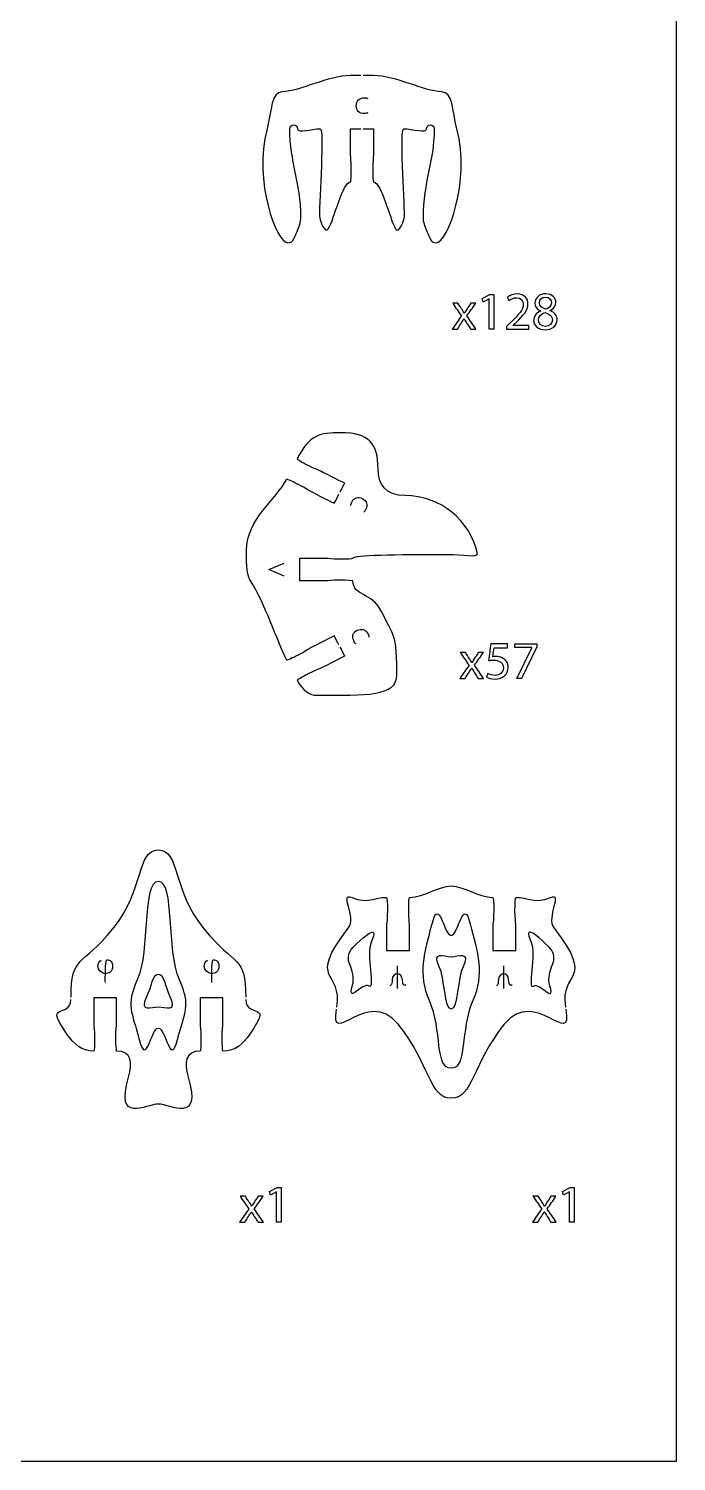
# Model space of a CAD drawing. Extents: x 0 to 1000, y 0 to 600.
# Drawn here: x 100.8 to 186.1, y 134.5 to 323.1 of the extents above; entities that cross this region are included whole.
import ezdxf

# ---------------------------------------------------------------- set-up
doc = ezdxf.new("R2010")
doc.units = 0
doc.header["$MEASUREMENT"] = 0
doc.layers.add('DEFAULT', color=7, linetype='CONTINUOUS')

msp = doc.modelspace()

# ---------------------------------------------------------------- linework, layer by layer
at = {"layer": 'DEFAULT', "color": 250}
for points in [[(166.09, 570.1), (186.09, 570.1), (186.09, 134.5), (20, 134.5), (20, 570.1), (40.51, 570.1)], [(134.49, 251.05), (132.47, 251.89), (134.49, 252.74)], [(149.36, 199.75), (149.36, 196.75)], [(163.36, 199.75), (163.36, 196.75)]]:
    msp.add_lwpolyline(points, dxfattribs=at)
for points in [[(161.47, 287.54), (161.46, 287.54), (160.66, 287.11), (160.54, 287.59), (161.54, 288.12), (162.07, 288.12), (162.07, 283.54), (161.47, 283.54)], [(167.72, 242.13), (167.72, 241.72), (165.72, 237.55), (165.08, 237.55), (167.07, 241.6), (167.07, 241.62), (164.83, 241.62), (164.83, 242.13)], [(133.48, 169.99), (133.47, 169.99), (132.67, 169.56), (132.55, 170.03), (133.55, 170.57), (134.08, 170.57), (134.08, 165.98), (133.48, 165.98)], [(172.04, 169.99), (172.03, 169.99), (171.23, 169.56), (171.11, 170.03), (172.11, 170.57), (172.64, 170.57), (172.64, 165.98), (172.04, 165.98)]]:
    msp.add_lwpolyline(points, close=True, dxfattribs=at)
at = {"layer": 'DEFAULT', "color": 1}
for points, knots in [([(144.56, 316.93), (144.11, 316.93), (143.66, 316.93), (143.22, 316.93), (140.17, 316.93), (136.66, 314.87), (134.21, 314.79), (132.73, 314.75), (132.86, 312.43), (132.22, 309.93), (130.4, 302.98), (133.45, 294.92), (134.97, 294.92), (135.52, 294.92), (135.74, 295.37), (135.97, 295.93), (136.17, 296.43), (136.66, 297.44), (136.66, 298.09), (136.66, 303.28), (135.21, 305.33), (135.21, 309.93), (135.21, 310.21), (135.44, 310.43), (135.72, 310.43), (135.99, 310.43), (136.22, 310.21), (136.22, 309.93), (136.22, 309.3), (138.06, 309.93), (139.21, 309.93), (139.77, 309.93), (139.11, 300.65), (139.11, 298.44), (139.11, 297.87), (139.85, 296.04), (140.28, 296.76), (141.11, 298.11), (142.13, 302.93), (143.22, 302.93), (143.27, 302.93), (143.31, 303.72), (143.31, 304.68), (143.31, 305.65), (143.22, 306.26), (143.22, 306.43), (143.22, 307.6), (143.22, 308.77), (143.22, 309.93), (143.66, 309.93), (144.11, 309.93), (144.56, 309.93)], [0, 0, 0, 0, 3.82, 3.82, 3.82, 4.82, 4.82, 4.82, 5.82, 5.82, 5.82, 6.82, 6.82, 6.82, 7.82, 7.82, 7.82, 8.82, 8.82, 8.82, 9.82, 9.82, 9.82, 10.82, 10.82, 10.82, 11.82, 11.82, 11.82, 12.82, 12.82, 12.82, 13.82, 13.82, 13.82, 14.82, 14.82, 14.82, 15.82, 15.82, 15.82, 16.82, 16.82, 16.82, 17.82, 17.82, 17.82, 27.74, 27.74, 27.74, 31.56, 31.56, 31.56, 31.56]), ([(144.86, 309.93), (145.31, 309.93), (145.76, 309.93), (146.21, 309.93), (146.21, 308.77), (146.21, 307.6), (146.21, 306.43), (146.21, 306.26), (146.12, 305.65), (146.12, 304.68), (146.12, 303.72), (146.16, 302.93), (146.21, 302.93), (147.3, 302.93), (148.32, 298.11), (149.14, 296.76), (149.58, 296.04), (150.31, 297.87), (150.31, 298.44), (150.31, 300.65), (149.66, 309.93), (150.21, 309.93), (151.36, 309.93), (153.21, 309.3), (153.21, 309.93), (153.21, 310.21), (153.44, 310.43), (153.71, 310.43), (153.99, 310.43), (154.21, 310.21), (154.21, 309.93), (154.21, 305.33), (152.76, 303.28), (152.76, 298.09), (152.76, 297.44), (153.26, 296.43), (153.46, 295.93), (153.69, 295.37), (153.91, 294.92), (154.46, 294.92), (155.98, 294.92), (159.03, 302.98), (157.21, 309.93), (156.56, 312.43), (156.69, 314.75), (155.22, 314.79), (152.77, 314.87), (149.25, 316.93), (146.21, 316.93), (145.76, 316.93), (145.31, 316.93), (144.86, 316.93)], [0, 0, 0, 0, 3.83, 3.83, 3.83, 13.75, 13.75, 13.75, 14.75, 14.75, 14.75, 15.75, 15.75, 15.75, 16.75, 16.75, 16.75, 17.75, 17.75, 17.75, 18.75, 18.75, 18.75, 19.75, 19.75, 19.75, 20.75, 20.75, 20.75, 21.75, 21.75, 21.75, 22.75, 22.75, 22.75, 23.75, 23.75, 23.75, 24.75, 24.75, 24.75, 25.75, 25.75, 25.75, 26.75, 26.75, 26.75, 27.75, 27.75, 27.75, 31.58, 31.58, 31.58, 31.58]), ([(141.8, 241.7), (142.01, 241.3), (142.21, 240.9), (142.42, 240.5), (142.42, 240.5), (140.08, 239.31), (139.3, 238.91), (139.15, 238.83), (138.56, 238.64), (137.7, 238.2), (136.84, 237.76), (136.16, 237.37), (136.18, 237.32), (136.87, 235.97), (137.79, 235.35), (138.79, 235.35), (145.27, 235.35), (149.31, 235.16), (149.31, 238.05), (149.31, 239.95), (149.31, 242.38), (148.65, 243.69), (147.29, 246.36), (147.29, 246.36), (147.29, 246.36), (145.92, 249.03), (143.52, 248.37), (143.52, 250.4), (143.52, 250.45), (142.74, 250.5), (141.77, 250.5), (140.8, 250.5), (140.19, 250.4), (140.02, 250.4), (138.85, 250.4), (137.68, 250.4), (136.52, 250.4), (136.52, 251.4), (136.52, 252.4), (136.52, 253.4), (137.68, 253.4), (138.85, 253.4), (140.02, 253.4), (140.19, 253.4), (140.8, 253.3), (141.77, 253.3), (142.74, 253.3), (143.52, 253.34), (143.52, 253.4), (143.52, 253.83), (149.12, 253.9), (156.06, 253.9), (157.9, 253.9), (160.01, 253.46), (159.91, 253.98), (158.95, 258.36), (155.06, 261.63), (150.4, 261.63), (147.8, 261.63), (146.83, 263.16), (146.83, 265.15), (146.83, 268.53), (145.6, 269.92), (141.98, 269.92), (139.12, 269.92), (137.81, 269.65), (136.18, 266.48), (136.16, 266.43), (136.84, 266.03), (137.7, 265.59), (138.56, 265.15), (139.15, 264.96), (139.3, 264.88), (140.08, 264.48), (142.42, 263.29), (142.42, 263.29), (142.21, 262.89), (142.01, 262.49), (141.8, 262.09)], [0, 0, 0, 0, 3.828276, 3.828276, 3.828276, 4.828276, 4.828276, 4.828276, 5.828276, 5.828276, 5.828276, 6.828276, 6.828276, 6.828276, 7.828276, 7.828276, 7.828276, 8.828276, 8.828276, 8.828276, 9.828276, 9.828276, 9.828276, 10.828276, 10.828276, 10.828276, 11.828276, 11.828276, 11.828276, 12.828276, 12.828276, 12.828276, 13.828276, 13.828276, 13.828276, 23.748276, 23.748276, 23.748276, 32.248276, 32.248276, 32.248276, 42.168276, 42.168276, 42.168276, 43.168276, 43.168276, 43.168276, 44.168276, 44.168276, 44.168276, 45.168276, 45.168276, 45.168276, 46.168276, 46.168276, 46.168276, 47.168276, 47.168276, 47.168276, 48.168276, 48.168276, 48.168276, 49.168276, 49.168276, 49.168276, 50.168276, 50.168276, 50.168276, 51.168276, 51.168276, 51.168276, 52.168276, 52.168276, 52.168276, 53.168276, 53.168276, 53.168276, 56.987648, 56.987648, 56.987648, 56.987648]), ([(141.67, 241.97), (141.46, 242.37), (141.26, 242.77), (141.05, 243.17), (141.05, 243.17), (138.72, 241.98), (137.93, 241.58), (137.78, 241.5), (137.29, 241.13), (136.42, 240.69), (135.56, 240.25), (134.85, 239.94), (134.82, 239.99), (133.45, 242.66), (132, 247.39), (129.96, 250.55), (129.47, 251.3), (129.52, 253.43), (129.52, 254.47), (129.52, 258.54), (133.45, 261.13), (134.82, 263.8), (134.85, 263.85), (135.56, 263.54), (136.42, 263.09), (137.29, 262.66), (137.78, 262.29), (137.93, 262.21), (138.72, 261.81), (141.05, 260.62), (141.05, 260.62), (141.26, 261.02), (141.46, 261.42), (141.67, 261.82)], [0, 0, 0, 0, 3.819372, 3.819372, 3.819372, 4.819372, 4.819372, 4.819372, 5.819372, 5.819372, 5.819372, 6.819372, 6.819372, 6.819372, 7.819372, 7.819372, 7.819372, 8.819372, 8.819372, 8.819372, 9.819372, 9.819372, 9.819372, 10.819372, 10.819372, 10.819372, 11.819372, 11.819372, 11.819372, 12.819372, 12.819372, 12.819372, 16.638743, 16.638743, 16.638743, 16.638743]), ([(106.41, 195.59), (106.44, 201.21), (107.81, 199.55), (111.91, 204.59), (116.16, 209.8), (115.03, 214.99), (117.91, 214.99), (120.8, 214.99), (119.66, 209.8), (123.91, 204.59), (128.02, 199.55), (129.39, 201.21), (129.42, 195.59)], [0, 0, 0, 0, 1, 1, 1, 2, 2, 2, 3, 3, 3, 4, 4, 4, 4]), ([(141.42, 194.31), (142.23, 199.18), (137.31, 197.51), (142.91, 204.67), (144.06, 206.14), (141.66, 209.48), (143.4, 208.73), (145.44, 207.85), (146.3, 208.75), (147.96, 208.75), (148.01, 208.75), (148.06, 207.97), (148.06, 207), (148.06, 206.03), (147.96, 205.42), (147.96, 205.25), (147.96, 204.08), (147.96, 202.92), (147.96, 201.75), (148.96, 201.75), (149.96, 201.75), (150.96, 201.75), (150.96, 202.92), (150.96, 204.08), (150.96, 205.25), (150.96, 205.42), (150.86, 206.03), (150.86, 207), (150.86, 207.97), (150.9, 208.75), (150.96, 208.75), (152.93, 208.75), (154.82, 210.25), (156.46, 210.25), (158.09, 210.25), (159.98, 208.75), (161.95, 208.75), (162.01, 208.75), (162.06, 207.97), (162.06, 207), (162.06, 206.03), (161.95, 205.42), (161.95, 205.25), (161.95, 204.08), (161.95, 202.92), (161.95, 201.75), (162.95, 201.75), (163.95, 201.75), (164.95, 201.75), (164.95, 202.92), (164.95, 204.08), (164.95, 205.25), (164.95, 205.42), (164.85, 206.03), (164.85, 207), (164.85, 207.97), (164.9, 208.75), (164.95, 208.75), (166.61, 208.75), (167.47, 207.85), (169.51, 208.73), (171.25, 209.48), (168.85, 206.14), (170, 204.67), (175.6, 197.51), (170.68, 199.18), (171.5, 194.31)], [0, 0, 0, 0, 1, 1, 1, 2, 2, 2, 3, 3, 3, 4, 4, 4, 5, 5, 5, 14.92, 14.92, 14.92, 23.43, 23.43, 23.43, 33.35, 33.35, 33.35, 34.35, 34.35, 34.35, 35.35, 35.35, 35.35, 36.35, 36.35, 36.35, 37.35, 37.35, 37.35, 38.35, 38.35, 38.35, 39.35, 39.35, 39.35, 49.27, 49.27, 49.27, 57.78, 57.78, 57.78, 67.7, 67.7, 67.7, 68.7, 68.7, 68.7, 69.7, 69.7, 69.7, 70.7, 70.7, 70.7, 71.7, 71.7, 71.7, 72.7, 72.7, 72.7, 72.7]), ([(171.54, 194.02), (172.49, 188.62), (167.55, 197.07), (163.45, 192.04), (159.2, 186.83), (159.34, 182.3), (156.45, 182.29), (153.57, 182.3), (153.71, 186.83), (149.46, 192.04), (145.36, 197.07), (140.42, 188.62), (141.36, 194.02)], [0, 0, 0, 0, 1.0025, 1.0025, 1.0025, 2.005, 2.005, 2.005, 3.0075, 3.0075, 3.0075, 4.01, 4.01, 4.01, 4.01]), ([(129.42, 195.29), (129.55, 192.67), (133.12, 195.23), (129.95, 190.75), (128.99, 189.4), (128.07, 188.52), (126.41, 188.52), (126.36, 188.52), (126.31, 189.31), (126.31, 190.28), (126.31, 191.24), (126.41, 191.86), (126.41, 192.03), (126.41, 193.19), (126.41, 194.36), (126.41, 195.53), (125.41, 195.53), (124.41, 195.53), (123.41, 195.53), (123.41, 194.36), (123.41, 193.19), (123.41, 192.03), (123.41, 191.86), (123.51, 191.24), (123.51, 190.28), (123.51, 189.31), (123.47, 188.52), (123.41, 188.52), (121.44, 188.52), (121.29, 186.97), (121.83, 185.09), (123.68, 178.79), (119.55, 181.53), (117.92, 181.53), (116.28, 181.53), (112.15, 178.79), (113.99, 185.09), (114.54, 186.97), (114.38, 188.52), (112.42, 188.52), (112.36, 188.52), (112.31, 189.31), (112.31, 190.28), (112.31, 191.24), (112.42, 191.86), (112.42, 192.03), (112.42, 193.19), (112.42, 194.36), (112.42, 195.53), (111.41, 195.53), (110.41, 195.53), (109.41, 195.53), (109.41, 194.36), (109.41, 193.19), (109.41, 192.03), (109.41, 191.86), (109.52, 191.24), (109.52, 190.28), (109.52, 189.31), (109.47, 188.52), (109.41, 188.52), (107.76, 188.52), (106.84, 189.4), (105.88, 190.75), (102.7, 195.23), (106.27, 192.67), (106.4, 195.29)], [0, 0, 0, 0, 1, 1, 1, 2, 2, 2, 3, 3, 3, 4, 4, 4, 13.92, 13.92, 13.92, 22.43, 22.43, 22.43, 32.35, 32.35, 32.35, 33.35, 33.35, 33.35, 34.35, 34.35, 34.35, 35.35, 35.35, 35.35, 36.35, 36.35, 36.35, 37.35, 37.35, 37.35, 38.35, 38.35, 38.35, 39.35, 39.35, 39.35, 40.35, 40.35, 40.35, 50.27, 50.27, 50.27, 58.78, 58.78, 58.78, 68.7, 68.7, 68.7, 69.7, 69.7, 69.7, 70.7, 70.7, 70.7, 71.7, 71.7, 71.7, 72.7, 72.7, 72.7, 72.7])]:
    msp.add_open_spline(points, degree=3, knots=knots, dxfattribs=at)
at = {"layer": 'DEFAULT', "color": 250}
for points, knots in [([(145.48, 312.03), (145.38, 311.98), (145.19, 311.93), (144.94, 311.93), (144.37, 311.93), (143.95, 312.29), (143.95, 312.95), (143.95, 313.59), (144.37, 314.01), (145, 314.01), (145.25, 314.01), (145.41, 313.96), (145.48, 313.92)], [0, 0, 0, 0, 1, 1, 1, 2, 2, 2, 3, 3, 3, 4, 4, 4, 4]), ([(157.34, 286.95), (157.51, 286.71), (157.67, 286.46), (157.83, 286.22), (157.96, 286.03), (158.06, 285.85), (158.18, 285.66), (158.18, 285.66), (158.19, 285.66), (158.2, 285.66), (158.31, 285.87), (158.42, 286.04), (158.54, 286.22), (158.7, 286.47), (158.86, 286.71), (159.02, 286.95), (159.24, 286.95), (159.46, 286.95), (159.69, 286.95), (159.3, 286.4), (158.91, 285.85), (158.52, 285.3), (158.92, 284.71), (159.32, 284.12), (159.72, 283.54), (159.49, 283.54), (159.25, 283.54), (159.02, 283.54), (158.85, 283.79), (158.68, 284.05), (158.51, 284.31), (158.38, 284.5), (158.27, 284.69), (158.15, 284.9), (158.14, 284.9), (158.14, 284.9), (158.13, 284.9), (158.02, 284.69), (157.9, 284.51), (157.77, 284.31), (157.61, 284.05), (157.44, 283.79), (157.28, 283.54), (157.05, 283.54), (156.82, 283.54), (156.59, 283.54), (157, 284.12), (157.4, 284.7), (157.81, 285.28), (157.42, 285.84), (157.04, 286.39), (156.65, 286.95), (156.88, 286.95), (157.11, 286.95), (157.34, 286.95)], [0, 0, 0, 0, 2.496157, 2.496157, 2.496157, 3.496157, 3.496157, 3.496157, 3.556157, 3.556157, 3.556157, 4.556157, 4.556157, 4.556157, 7.025432, 7.025432, 7.025432, 8.926432, 8.926432, 8.926432, 14.654291, 14.654291, 14.654291, 20.701604, 20.701604, 20.701604, 22.701604, 22.701604, 22.701604, 25.304134, 25.304134, 25.304134, 26.304134, 26.304134, 26.304134, 26.344134, 26.344134, 26.344134, 27.344134, 27.344134, 27.344134, 29.935806, 29.935806, 29.935806, 31.876806, 31.876806, 31.876806, 37.897932, 37.897932, 37.897932, 43.662954, 43.662954, 43.662954, 45.622954, 45.622954, 45.622954, 45.622954]), ([(163.74, 283.54), (163.74, 283.66), (163.74, 283.79), (163.74, 283.92), (163.9, 284.08), (164.07, 284.23), (164.23, 284.39), (165.4, 285.51), (165.93, 286.1), (165.94, 286.79), (165.94, 287.26), (165.71, 287.69), (165.03, 287.69), (164.61, 287.69), (164.26, 287.47), (164.05, 287.3), (163.99, 287.44), (163.92, 287.59), (163.86, 287.74), (164.17, 288), (164.62, 288.2), (165.15, 288.2), (166.14, 288.2), (166.56, 287.52), (166.56, 286.87), (166.56, 286.02), (165.94, 285.34), (164.98, 284.4), (164.85, 284.29), (164.73, 284.18), (164.61, 284.07), (164.61, 284.06), (164.61, 284.06), (164.61, 284.05), (165.3, 284.05), (165.98, 284.05), (166.67, 284.05), (166.67, 283.88), (166.67, 283.71), (166.67, 283.54), (165.69, 283.54), (164.72, 283.54), (163.74, 283.54)], [8.302, 8.302, 8.302, 8.302, 9.382, 9.382, 9.382, 11.305538, 11.305538, 11.305538, 12.305538, 12.305538, 12.305538, 13.305538, 13.305538, 13.305538, 14.305538, 14.305538, 14.305538, 15.666127, 15.666127, 15.666127, 16.666127, 16.666127, 16.666127, 17.666127, 17.666127, 17.666127, 18.666127, 18.666127, 18.666127, 20.081471, 20.081471, 20.081471, 20.121471, 20.121471, 20.121471, 25.963471, 25.963471, 25.963471, 27.423471, 27.423471, 27.423471, 35.725471, 35.725471, 35.725471, 35.725471]), ([(167.31, 284.7), (167.31, 285.28), (167.65, 285.69), (168.22, 285.93), (168.21, 285.94), (168.21, 285.94), (168.21, 285.95), (167.7, 286.19), (167.48, 286.59), (167.48, 286.98), (167.48, 287.71), (168.1, 288.2), (168.9, 288.2), (169.79, 288.2), (170.23, 287.64), (170.23, 287.07), (170.23, 286.68), (170.04, 286.27), (169.48, 286), (169.48, 285.99), (169.48, 285.99), (169.48, 285.98), (170.05, 285.75), (170.4, 285.35), (170.4, 284.79), (170.4, 284), (169.72, 283.46), (168.84, 283.46), (167.88, 283.46), (167.31, 284.03), (167.31, 284.7)], [1, 1, 1, 1, 2, 2, 2, 2.063246, 2.063246, 2.063246, 3.063246, 3.063246, 3.063246, 4.063246, 4.063246, 4.063246, 5.063246, 5.063246, 5.063246, 6.063246, 6.063246, 6.063246, 6.124246, 6.124246, 6.124246, 7.124246, 7.124246, 7.124246, 8.124246, 8.124246, 8.124246, 9.124246, 9.124246, 9.124246, 9.124246]), ([(168.07, 287.02), (168.07, 286.56), (168.41, 286.32), (168.94, 286.18), (169.34, 286.31), (169.64, 286.59), (169.64, 287.01), (169.64, 287.38), (169.42, 287.76), (168.86, 287.76), (168.35, 287.76), (168.07, 287.42), (168.07, 287.02)], [1, 1, 1, 1, 2, 2, 2, 3, 3, 3, 4, 4, 4, 5, 5, 5, 5]), ([(169.77, 284.73), (169.77, 285.29), (169.39, 285.55), (168.77, 285.73), (168.23, 285.58), (167.94, 285.22), (167.94, 284.79), (167.92, 284.32), (168.27, 283.91), (168.86, 283.91), (169.42, 283.91), (169.77, 284.26), (169.77, 284.73)], [1, 1, 1, 1, 2, 2, 2, 3, 3, 3, 4, 4, 4, 5, 5, 5, 5]), ([(143.25, 260.32), (143.25, 260.43), (143.3, 260.62), (143.41, 260.84), (143.67, 261.34), (144.19, 261.56), (144.77, 261.26), (145.34, 260.97), (145.52, 260.39), (145.24, 259.84), (145.12, 259.61), (145, 259.49), (144.94, 259.45)], [0, 0, 0, 0, 1, 1, 1, 2, 2, 2, 3, 3, 3, 4, 4, 4, 4]), ([(143.95, 242.11), (143.86, 242.18), (143.73, 242.33), (143.62, 242.55), (143.36, 243.05), (143.49, 243.6), (144.07, 243.9), (144.64, 244.19), (145.21, 244), (145.5, 243.45), (145.62, 243.22), (145.64, 243.06), (145.64, 242.98)], [0, 0, 0, 0, 1, 1, 1, 2, 2, 2, 3, 3, 3, 4, 4, 4, 4]), ([(163.86, 241.61), (163.28, 241.61), (162.69, 241.61), (162.11, 241.61), (162.05, 241.22), (161.99, 240.82), (161.93, 240.43), (162.04, 240.45), (162.14, 240.46), (162.31, 240.46), (162.66, 240.46), (163.01, 240.38), (163.3, 240.21), (163.66, 240.01), (163.95, 239.61), (163.95, 239.03), (163.95, 238.14), (163.24, 237.47), (162.24, 237.47), (161.74, 237.47), (161.32, 237.61), (161.1, 237.75), (161.15, 237.91), (161.21, 238.06), (161.26, 238.22), (161.45, 238.11), (161.82, 237.97), (162.24, 237.97), (162.82, 237.97), (163.32, 238.35), (163.32, 238.96), (163.32, 239.56), (162.92, 239.98), (162, 239.98), (161.74, 239.98), (161.54, 239.95), (161.37, 239.93), (161.47, 240.66), (161.57, 241.4), (161.67, 242.13), (162.4, 242.13), (163.13, 242.13), (163.86, 242.13), (163.86, 241.96), (163.86, 241.78), (163.86, 241.61)], [1.48, 1.48, 1.48, 1.48, 6.441, 6.441, 6.441, 9.819207, 9.819207, 9.819207, 10.819207, 10.819207, 10.819207, 11.819207, 11.819207, 11.819207, 12.819207, 12.819207, 12.819207, 13.819207, 13.819207, 13.819207, 14.819207, 14.819207, 14.819207, 16.228647, 16.228647, 16.228647, 17.228647, 17.228647, 17.228647, 18.228647, 18.228647, 18.228647, 19.228647, 19.228647, 19.228647, 20.228647, 20.228647, 20.228647, 26.527047, 26.527047, 26.527047, 32.748047, 32.748047, 32.748047, 34.228047, 34.228047, 34.228047, 34.228047]), ([(158.34, 240.96), (158.51, 240.72), (158.67, 240.47), (158.83, 240.23), (158.96, 240.04), (159.06, 239.86), (159.18, 239.67), (159.18, 239.67), (159.19, 239.67), (159.2, 239.67), (159.31, 239.87), (159.42, 240.05), (159.54, 240.23), (159.7, 240.48), (159.86, 240.72), (160.02, 240.96), (160.24, 240.96), (160.46, 240.96), (160.69, 240.96), (160.3, 240.41), (159.91, 239.86), (159.52, 239.31), (159.92, 238.72), (160.32, 238.13), (160.72, 237.55), (160.49, 237.55), (160.25, 237.55), (160.02, 237.55), (159.85, 237.8), (159.68, 238.06), (159.51, 238.31), (159.38, 238.51), (159.27, 238.7), (159.15, 238.91), (159.14, 238.91), (159.14, 238.91), (159.13, 238.91), (159.02, 238.7), (158.9, 238.52), (158.77, 238.31), (158.61, 238.06), (158.44, 237.8), (158.28, 237.55), (158.05, 237.55), (157.82, 237.55), (157.59, 237.55), (158, 238.13), (158.4, 238.71), (158.81, 239.29), (158.42, 239.85), (158.04, 240.4), (157.65, 240.96), (157.88, 240.96), (158.11, 240.96), (158.34, 240.96)], [1.96, 1.96, 1.96, 1.96, 4.456157, 4.456157, 4.456157, 5.456157, 5.456157, 5.456157, 5.516157, 5.516157, 5.516157, 6.516157, 6.516157, 6.516157, 8.985983, 8.985983, 8.985983, 10.885983, 10.885983, 10.885983, 16.613842, 16.613842, 16.613842, 22.66228, 22.66228, 22.66228, 24.66328, 24.66328, 24.66328, 27.26581, 27.26581, 27.26581, 28.26581, 28.26581, 28.26581, 28.30581, 28.30581, 28.30581, 29.30581, 29.30581, 29.30581, 31.897481, 31.897481, 31.897481, 33.838481, 33.838481, 33.838481, 39.859608, 39.859608, 39.859608, 45.62463, 45.62463, 45.62463, 47.58463, 47.58463, 47.58463, 47.58463]), ([(110.93, 197.53), (110.93, 198.03), (110.9, 200.27), (111.09, 200.46), (111.29, 200.66), (111.88, 200.43), (111.88, 199.69), (111.88, 198.95), (111.38, 198.7), (110.89, 198.7), (110.4, 198.7), (109.95, 199.24), (109.95, 199.64), (109.95, 200.05), (110.17, 200.34), (110.36, 200.47)], [0, 0, 0, 0, 1, 1, 1, 2, 2, 2, 3, 3, 3, 4, 4, 4, 5, 5, 5, 5]), ([(124.93, 197.53), (124.93, 198.03), (124.9, 200.27), (125.09, 200.46), (125.29, 200.66), (125.88, 200.43), (125.88, 199.69), (125.88, 198.95), (125.38, 198.7), (124.89, 198.7), (124.4, 198.7), (123.95, 199.24), (123.95, 199.64), (123.95, 200.05), (124.17, 200.34), (124.36, 200.47)], [0, 0, 0, 0, 1, 1, 1, 2, 2, 2, 3, 3, 3, 4, 4, 4, 5, 5, 5, 5]), ([(150.5, 197.21), (150.29, 197.11), (150.03, 197.11), (150.03, 197.89), (150.03, 198.38), (149.72, 198.69), (149.36, 198.69), (149.01, 198.69), (148.68, 198.36), (148.68, 197.98), (148.68, 197.59), (148.64, 197.18), (148.42, 197.11)], [0, 0, 0, 0, 1, 1, 1, 2, 2, 2, 3, 3, 3, 4, 4, 4, 4]), ([(164.5, 197.21), (164.29, 197.11), (164.02, 197.11), (164.02, 197.89), (164.02, 198.38), (163.72, 198.69), (163.36, 198.69), (163, 198.69), (162.67, 198.36), (162.67, 197.98), (162.67, 197.59), (162.63, 197.18), (162.41, 197.11)], [0, 0, 0, 0, 1, 1, 1, 2, 2, 2, 3, 3, 3, 4, 4, 4, 4]), ([(129.36, 169.39), (129.52, 169.15), (129.68, 168.91), (129.84, 168.66), (129.97, 168.47), (130.08, 168.29), (130.19, 168.1), (130.2, 168.1), (130.2, 168.1), (130.21, 168.1), (130.32, 168.31), (130.44, 168.48), (130.55, 168.67), (130.71, 168.91), (130.87, 169.15), (131.03, 169.39), (131.25, 169.39), (131.47, 169.39), (131.7, 169.39), (131.31, 168.84), (130.92, 168.29), (130.53, 167.74), (130.93, 167.16), (131.33, 166.57), (131.73, 165.98), (131.5, 165.98), (131.26, 165.98), (131.03, 165.98), (130.86, 166.24), (130.69, 166.49), (130.53, 166.75), (130.39, 166.95), (130.28, 167.14), (130.16, 167.34), (130.16, 167.34), (130.15, 167.34), (130.15, 167.34), (130.03, 167.14), (129.91, 166.95), (129.79, 166.75), (129.62, 166.49), (129.46, 166.24), (129.29, 165.98), (129.06, 165.98), (128.84, 165.98), (128.61, 165.98), (129.01, 166.56), (129.42, 167.14), (129.82, 167.72), (129.44, 168.28), (129.05, 168.84), (128.66, 169.39), (128.89, 169.39), (129.13, 169.39), (129.36, 169.39)], [0, 0, 0, 0, 2.496157, 2.496157, 2.496157, 3.496157, 3.496157, 3.496157, 3.556157, 3.556157, 3.556157, 4.556157, 4.556157, 4.556157, 7.025983, 7.025983, 7.025983, 8.925983, 8.925983, 8.925983, 14.653842, 14.653842, 14.653842, 20.70228, 20.70228, 20.70228, 22.70328, 22.70328, 22.70328, 25.304972, 25.304972, 25.304972, 26.304972, 26.304972, 26.304972, 26.344972, 26.344972, 26.344972, 27.344972, 27.344972, 27.344972, 29.935802, 29.935802, 29.935802, 31.876802, 31.876802, 31.876802, 37.898749, 37.898749, 37.898749, 43.662949, 43.662949, 43.662949, 45.622949, 45.622949, 45.622949, 45.622949]), ([(167.91, 169.39), (168.07, 169.15), (168.24, 168.91), (168.4, 168.66), (168.53, 168.47), (168.63, 168.29), (168.74, 168.1), (168.75, 168.1), (168.76, 168.1), (168.77, 168.1), (168.88, 168.31), (168.99, 168.48), (169.1, 168.67), (169.26, 168.91), (169.42, 169.15), (169.58, 169.39), (169.81, 169.39), (170.03, 169.39), (170.25, 169.39), (169.87, 168.84), (169.48, 168.29), (169.09, 167.74), (169.49, 167.16), (169.89, 166.57), (170.29, 165.98), (170.06, 165.98), (169.82, 165.98), (169.58, 165.98), (169.42, 166.24), (169.25, 166.49), (169.08, 166.75), (168.95, 166.95), (168.84, 167.14), (168.72, 167.34), (168.71, 167.34), (168.71, 167.34), (168.7, 167.34), (168.59, 167.14), (168.47, 166.95), (168.34, 166.75), (168.18, 166.49), (168.01, 166.24), (167.85, 165.98), (167.62, 165.98), (167.39, 165.98), (167.16, 165.98), (167.57, 166.56), (167.97, 167.14), (168.38, 167.72), (167.99, 168.28), (167.61, 168.84), (167.22, 169.39), (167.45, 169.39), (167.68, 169.39), (167.91, 169.39)], [1.96, 1.96, 1.96, 1.96, 4.456157, 4.456157, 4.456157, 5.456157, 5.456157, 5.456157, 5.516157, 5.516157, 5.516157, 6.516157, 6.516157, 6.516157, 8.985983, 8.985983, 8.985983, 10.885983, 10.885983, 10.885983, 16.613842, 16.613842, 16.613842, 22.66228, 22.66228, 22.66228, 24.66328, 24.66328, 24.66328, 27.264972, 27.264972, 27.264972, 28.264972, 28.264972, 28.264972, 28.304972, 28.304972, 28.304972, 29.304972, 29.304972, 29.304972, 31.895802, 31.895802, 31.895802, 33.836802, 33.836802, 33.836802, 39.858749, 39.858749, 39.858749, 45.622949, 45.622949, 45.622949, 47.582949, 47.582949, 47.582949, 47.582949])]:
    msp.add_open_spline(points, degree=3, knots=knots, dxfattribs=at)
at = {"layer": 'DEFAULT', "color": 5}
for points, knots in [([(120.43, 190.03), (119.47, 186.28), (118.91, 191.53), (117.91, 191.53), (116.91, 191.53), (116.36, 186.28), (115.39, 190.03), (114.44, 193.72), (113.59, 194.44), (115.13, 197.89), (116.87, 201.76), (115.71, 210.85), (117.91, 210.85), (120.11, 210.85), (118.96, 201.76), (120.69, 197.89), (122.24, 194.44), (121.38, 193.72), (120.43, 190.03)], [0, 0, 0, 0, 1, 1, 1, 2, 2, 2, 3, 3, 3, 4, 4, 4, 5, 5, 5, 6, 6, 6, 6]), ([(156.45, 186.25), (158.65, 186.25), (157.57, 191.28), (159.31, 195.15), (160.85, 198.6), (159.92, 201.55), (158.97, 205.24), (158.01, 208.99), (157.45, 203.74), (156.45, 203.74), (155.45, 203.74), (154.89, 208.99), (153.93, 205.24), (152.98, 201.55), (152.05, 198.6), (153.59, 195.15), (155.33, 191.28), (154.25, 186.25), (156.45, 186.25)], [0, 0, 0, 0, 1, 1, 1, 2, 2, 2, 3, 3, 3, 4, 4, 4, 5, 5, 5, 6, 6, 6, 6]), ([(143.57, 202.19), (141.85, 200.43), (144.13, 199.53), (143.44, 197.06), (142.76, 194.59), (144.75, 197.66), (145.62, 197.06), (146.49, 196.46), (145.19, 201.31), (145.93, 202.87), (146.68, 204.43), (146.31, 204.99), (143.57, 202.19)], [0, 0, 0, 0, 1, 1, 1, 2, 2, 2, 3, 3, 3, 4, 4, 4, 4]), ([(169.33, 202.19), (171.05, 200.43), (168.77, 199.53), (169.46, 197.06), (170.14, 194.59), (168.15, 197.66), (167.28, 197.06), (166.41, 196.46), (167.71, 201.31), (166.97, 202.87), (166.22, 204.43), (166.59, 204.99), (169.33, 202.19)], [0, 0, 0, 0, 1, 1, 1, 2, 2, 2, 3, 3, 3, 4, 4, 4, 4])]:
    msp.add_open_spline(points, degree=3, knots=knots, dxfattribs=at)
at = {"layer": 'DEFAULT', "color": 3}
for points in [[(156.45, 194.03), (157.32, 194.03), (157.33, 198.19), (158.01, 199.62), (159.03, 201.77), (157.38, 200.93), (156.45, 200.93), (155.52, 200.93), (153.87, 201.77), (154.89, 199.62), (155.58, 198.19), (155.58, 194.03), (156.45, 194.03)], [(117.91, 194.34), (116.98, 194.34), (115.34, 193.5), (116.36, 195.65), (117.04, 197.08), (117.04, 198.57), (117.91, 198.57), (118.78, 198.57), (118.79, 197.08), (119.47, 195.65), (120.49, 193.5), (118.85, 194.34), (117.91, 194.34)]]:
    msp.add_open_spline(points, degree=3, knots=[0, 0, 0, 0, 1, 1, 1, 2, 2, 2, 3, 3, 3, 4, 4, 4, 4], dxfattribs=at)

doc.saveas('drawing.dxf')
